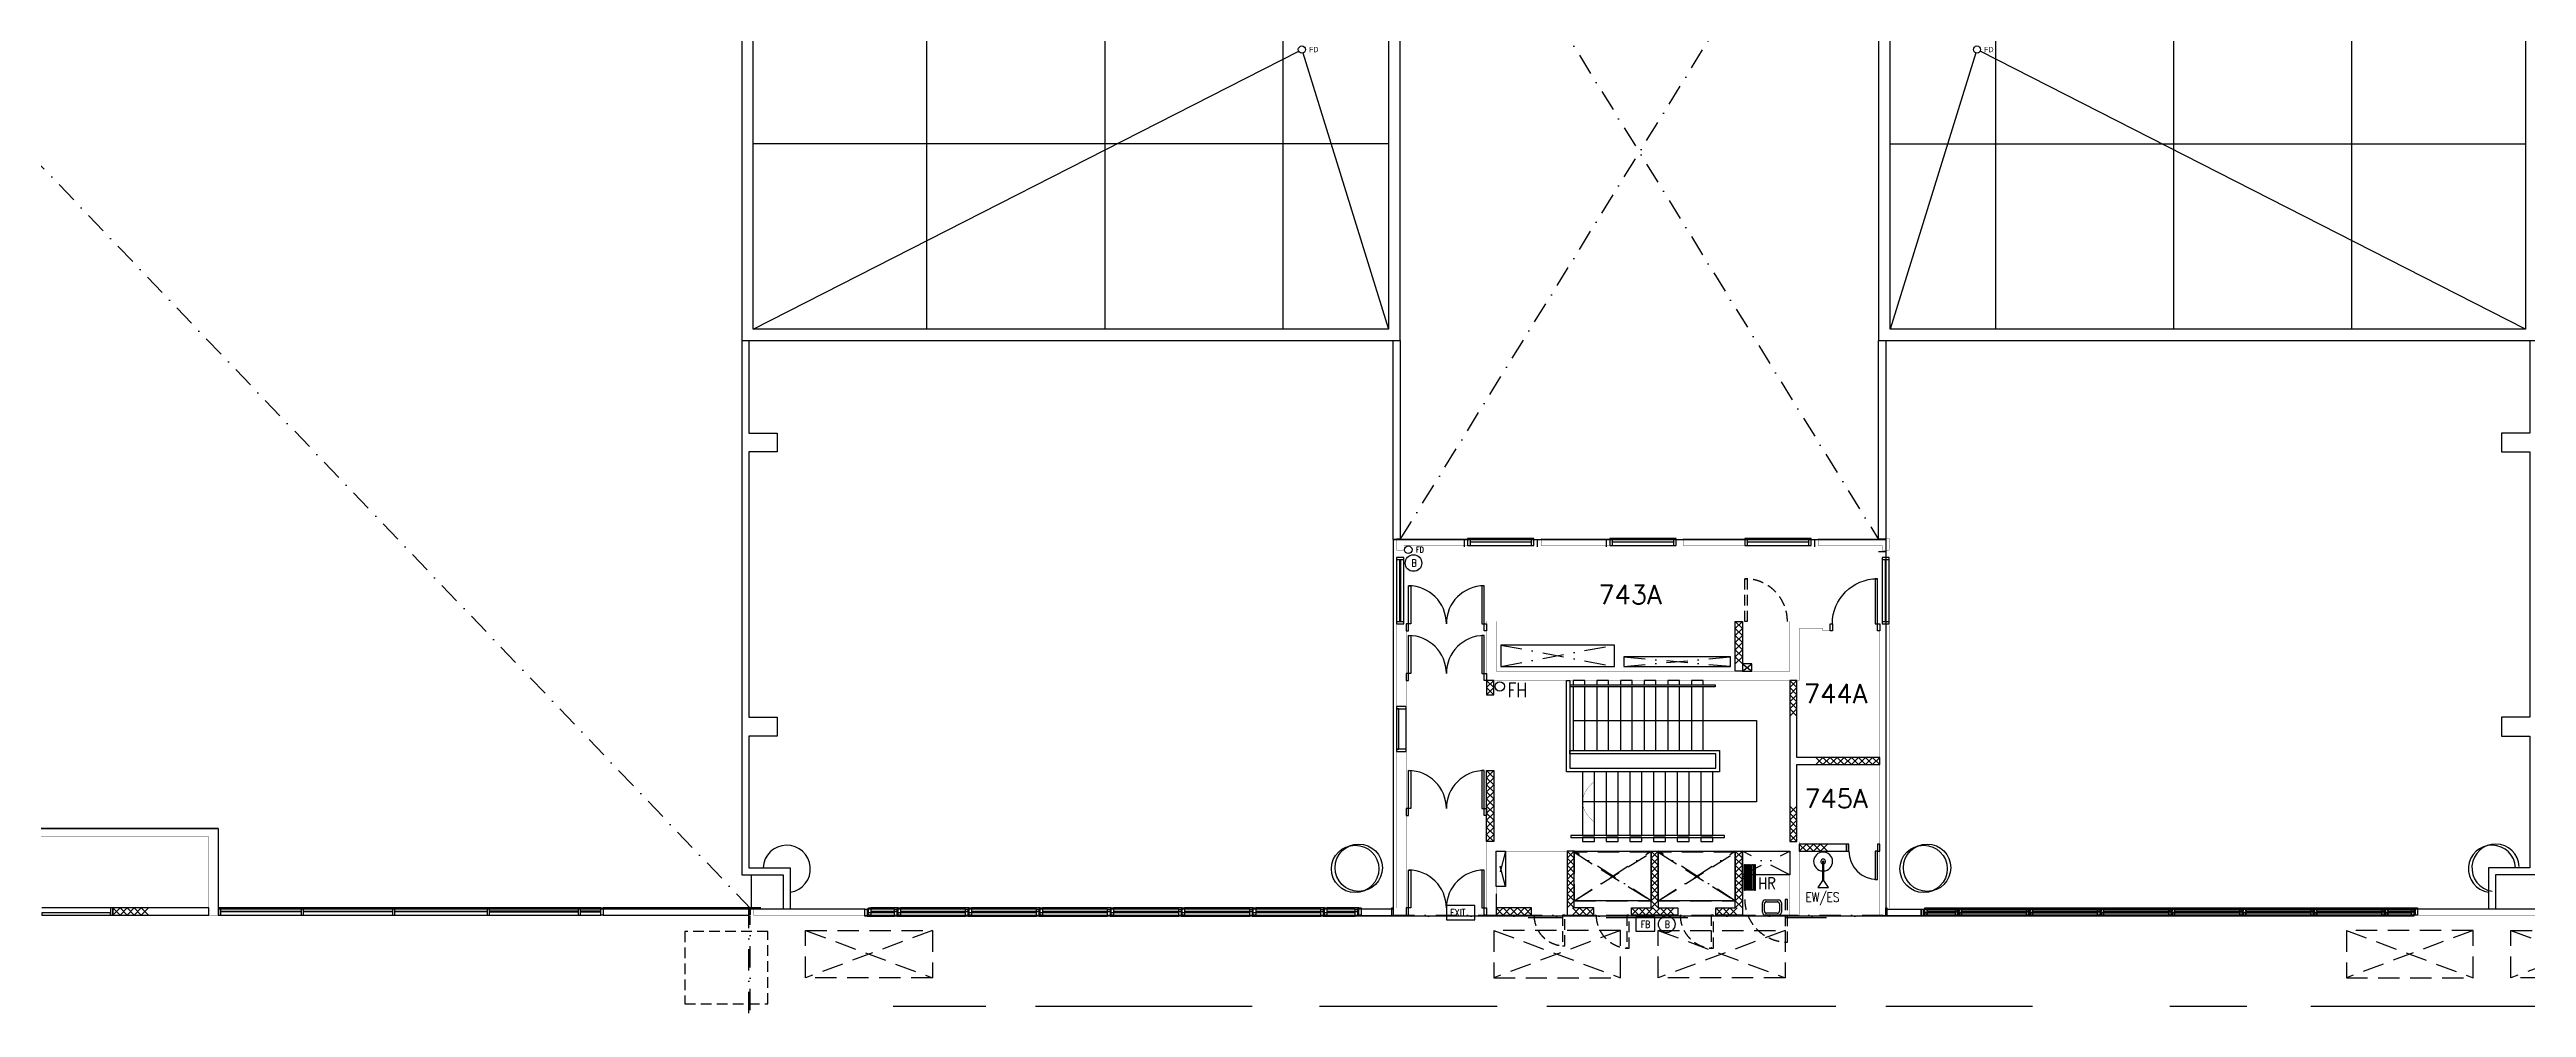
# Model space of a CAD drawing. Header units: millimetres. Extents: x -68474 to 336725, y -113450 to 40976.
# Drawn here: x 74438 to 126727, y -20150 to 69 of the extents above; entities that cross this region are included whole.
import ezdxf

# ---------------------------------------------------------------- set-up
doc = ezdxf.new("R2010")
doc.units = ezdxf.units.MM
doc.header["$LTSCALE"] = 900
for name, pattern in [('s3152a$0$DASHDOT', [1, 0.5, -0.25, 0, -0.25]), ('s5152a$0$DASHDOT', [1, 0.5, -0.25, 0, -0.25]), ('s5152a$0$DASHED', [0.75, 0.5, -0.25]), ('s5152a$0$HIDDEN', [0.375, 0.25, -0.125])]:
    doc.linetypes.add(name, pattern=pattern)
for name, color, linetype in [('s3152a$0$11', 14, 'Continuous'), ('s3152a$0$20', 7, 'Continuous'), ('s3152a$0$23', 7, 'Continuous'), ('s3152a$0$45', 7, 'Continuous'), ('s3152a$0$48', 7, 'Continuous'), ('s3152a$0$7', 7, 'Continuous'), ('s4152a$0$11', 7, 'Continuous'), ('s4152a$0$22', 7, 'Continuous'), ('s4152a$0$23', 7, 'Continuous'), ('s4152a$0$30', 7, 'Continuous'), ('s5152a$0$11', 7, 'Continuous'), ('s5152a$0$20', 7, 'Continuous'), ('s5152a$0$22', 7, 'Continuous'), ('s5152a$0$23', 7, 'Continuous'), ('s5152a$0$25', 7, 'Continuous'), ('s5152a$0$30', 7, 'Continuous'), ('s5152a$0$45', 7, 'Continuous'), ('s5152a$0$48', 2, 'Continuous'), ('s5152a$0$49', 7, 'Continuous'), ('s5152a$0$56', 7, 'Continuous'), ('s5152a$0$7', 7, 'Continuous'), ('s5152a$0$9', 7, 'Continuous'), ('s5152a$0$ROOM-NO', 4, 'Continuous')]:
    doc.layers.add(name, color=color, linetype=linetype)
doc.styles.add('s3152a$0$STANDARD', font='txt')
doc.styles.add('s5152a$0$STANDARD', font='SIMPLEX')

# ---------------------------------------------------------------- blocks, each defined once
blk = doc.blocks.new('s3152a$0$FD')
at = {"layer": 's3152a$0$45', "linetype": 'Continuous'}
blk.add_circle((0, 0), 0.1, dxfattribs=at)
at = {"layer": 's3152a$0$45', "linetype": 'Continuous', "style": 's3152a$0$STANDARD', "width": 0.8}
blk.add_text('FD', height=0.15, dxfattribs=at).set_placement((0.2, -0.0749))
blk = doc.blocks.new('s3152a')
at = {"layer": 's3152a$0$11', "color": 14, "linetype": 'Continuous'}
for p, q in [((102800, -10275), (102800, -18075)), ((102800, -10275), (113200, -10275)), ((104300, -10275), (104300, -10425)), ((105850, -10425), (105850, -10275)), ((107300, -10275), (107300, -10425)), ((111700, -10275), (111700, -10425)), ((113200, -10275), (113200, -18075)), ((113050, -10525), (113200, -10525)), ((73900, -16375), (78000, -16375)), ((78000, -16375), (78000, -18075)), ((102800, -18075), (102050, -18075)), ((102050, -18075), (102050, -18225)), ((113950, -18225), (102050, -18224)), ((113200, -18075), (113950, -18075)), ((113950, -18075), (113950, -18225))]:
    blk.add_line(p, q, dxfattribs=at)
at = {"layer": 's3152a$0$11', "color": 2, "linetype": 'Continuous'}
for p, q in [((132750, -18075), (124350, -18075)), ((124350, -18075), (124350, -18225))]:
    blk.add_line(p, q, dxfattribs=at)
at = {"layer": 's3152a$0$20', "color": 14, "linetype": 'Continuous'}
blk.add_line((91650, -18075), (78000, -18075), dxfattribs=at)
at = {"layer": 's3152a$0$23', "color": 14, "linetype": 's3152a$0$DASHDOT'}
for p, q in [((89250, -18075), (55000, 17775)), ((102950, 6075), (113050, -10275)), ((102950, -10275), (113050, 6075))]:
    blk.add_line(p, q, dxfattribs=at)
at = {"layer": 's3152a$0$23', "color": 14, "linetype": 'Continuous'}
blk.add_line((89250, -17350), (89250, -18075), dxfattribs=at)
at = {"layer": 's3152a$0$23', "color": 2, "linetype": 'Continuous'}
for points in [[(102705, 18070), (102705, -5830), (89295, -5830), (89295, 31480), (107003, 31480)], [(113050, 6075), (113050, -6075), (126950, -6075), (126950, 31725), (108752, 31725)], [(108997, 31480), (126705, 31480), (126705, -5830), (113295, -5830), (113295, 18070)], [(89050, 30975), (89050, -6075), (102950, -6075), (102950, 6075)]]:
    blk.add_lwpolyline(points, dxfattribs=at)
at = {"layer": 's3152a$0$23', "color": 14, "linetype": 'Continuous'}
for points in [[(89050, -6075), (89050, -17350), (89925, -17350), (89925, -18075)], [(89200, -6075), (89200, -8025), (89800, -8025), (89800, -8425), (89200, -8425), (89200, -14025), (89800, -14025), (89800, -14425), (89200, -14425), (89200, -17200), (90075, -17200), (90075, -18075)], [(126800, -6075), (126800, -8025), (126200, -8025), (126200, -8425), (126800, -8425), (126800, -14025), (126200, -14025), (126200, -14425), (126800, -14425), (126800, -17200), (125925, -17200), (125925, -18075)], [(126950, -6075), (126950, -17350), (126075, -17350), (126075, -18075)]]:
    blk.add_lwpolyline(points, dxfattribs=at)
for points in [[(102800, -6075), (102950, -6075), (102950, -10275), (102800, -10275)], [(113050, -6075), (113200, -6075), (113200, -10275), (113050, -10275)]]:
    blk.add_lwpolyline(points, close=True, dxfattribs=at)
at = {"layer": 's3152a$0$23', "color": 10, "linetype": 'Continuous'}
for points in [[(91650, -18075), (91700, -18075), (91700, -18225), (91650, -18225)], [(91700, -18145), (92275, -18145), (92275, -18075), (91700, -18075)], [(91700, -18225), (92275, -18225), (92275, -18155), (91700, -18155)], [(92275, -18075), (92325, -18075), (92325, -18225), (92275, -18225)], [(92325, -18145), (93775, -18145), (93775, -18075), (92325, -18075)], [(92325, -18225), (93775, -18225), (93775, -18155), (92325, -18155)], [(93775, -18075), (93825, -18075), (93825, -18225), (93775, -18225)], [(93825, -18145), (95275, -18145), (95275, -18075), (93825, -18075)], [(93825, -18225), (95275, -18225), (95275, -18155), (93825, -18155)], [(95275, -18075), (95325, -18075), (95325, -18225), (95275, -18225)], [(95325, -18145), (96775, -18145), (96775, -18075), (95325, -18075)], [(95325, -18225), (96775, -18225), (96775, -18155), (95325, -18155)], [(96775, -18075), (96825, -18075), (96825, -18225), (96775, -18225)], [(96825, -18145), (98275, -18145), (98275, -18075), (96825, -18075)], [(96825, -18225), (98275, -18225), (98275, -18155), (96825, -18155)], [(98275, -18075), (98325, -18075), (98325, -18225), (98275, -18225)], [(98325, -18145), (99775, -18145), (99775, -18075), (98325, -18075)], [(98325, -18225), (99775, -18225), (99775, -18155), (98325, -18155)], [(99775, -18075), (99825, -18075), (99825, -18225), (99775, -18225)], [(99825, -18145), (101275, -18145), (101275, -18075), (99825, -18075)], [(99825, -18225), (101275, -18225), (101275, -18155), (99825, -18155)], [(101275, -18075), (101325, -18075), (101325, -18225), (101275, -18225)], [(101325, -18145), (102000, -18145), (102000, -18075), (101325, -18075)], [(101325, -18225), (102000, -18225), (102000, -18155), (101325, -18155)], [(102000, -18075), (102050, -18075), (102050, -18225), (102000, -18225)], [(113950, -18075), (114000, -18075), (114000, -18225), (113950, -18225)], [(114000, -18075), (114675, -18075), (114675, -18145), (114000, -18145)], [(114000, -18155), (114675, -18155), (114675, -18225), (114000, -18225)], [(114675, -18075), (114725, -18075), (114725, -18225), (114675, -18225)], [(114725, -18075), (116175, -18075), (116175, -18145), (114725, -18145)], [(114725, -18155), (116175, -18155), (116175, -18225), (114725, -18225)], [(116175, -18075), (116225, -18075), (116225, -18225), (116175, -18225)], [(116225, -18075), (117675, -18075), (117675, -18145), (116225, -18145)], [(116225, -18155), (117675, -18155), (117675, -18225), (116225, -18225)], [(117675, -18075), (117725, -18075), (117725, -18225), (117675, -18225)], [(117725, -18075), (119175, -18075), (119175, -18145), (117725, -18145)], [(117725, -18155), (119175, -18155), (119175, -18225), (117725, -18225)], [(119175, -18075), (119225, -18075), (119225, -18225), (119175, -18225)], [(119225, -18075), (120675, -18075), (120675, -18145), (119225, -18145)], [(119225, -18155), (120675, -18155), (120675, -18225), (119225, -18225)], [(120675, -18075), (120725, -18075), (120725, -18225), (120675, -18225)], [(120725, -18075), (122175, -18075), (122175, -18145), (120725, -18145)], [(120725, -18155), (122175, -18155), (122175, -18225), (120725, -18225)], [(122175, -18075), (122225, -18075), (122225, -18225), (122175, -18225)], [(122225, -18075), (123675, -18075), (123675, -18145), (122225, -18145)], [(122225, -18155), (123675, -18155), (123675, -18225), (122225, -18225)], [(123675, -18075), (123725, -18075), (123725, -18225), (123675, -18225)], [(123725, -18075), (124300, -18075), (124300, -18145), (123725, -18145)], [(123725, -18155), (124300, -18155), (124300, -18225), (123725, -18225)], [(124300, -18075), (124350, -18075), (124350, -18225), (124300, -18225)]]:
    blk.add_lwpolyline(points, close=True, dxfattribs=at)
at = {"layer": 's3152a$0$45', "color": 8, "linetype": 'Continuous'}
for p, q in [((89295, -5830), (100808, 34)), ((126705, -5830), (115195, 34)), ((100898, -4), (102705, -5830)), ((115104, -4), (113295, -5830))]:
    blk.add_line(p, q, dxfattribs=at)
at = {"layer": 's3152a$0$48', "color": 3, "linetype": 'Continuous'}
for centre in [(102000, -17225), (114000, -17225)]:
    blk.add_circle(centre, 500, dxfattribs=at)
for centre, start, end in [((90000, -17225), 278.6385, 177.1225), ((126000, -17225), 2.8775, 261.3847)]:
    blk.add_arc(centre, 500, start, end, dxfattribs=at)
at = {"layer": 's3152a$0$7', "color": 10, "linetype": 'Continuous'}
for p, q in [((92960, -5830), (92960, 31480)), ((96721, -5830), (96721, 31480)), ((119282, -5830), (119282, 31480)), ((123042, -5830), (123042, 31480)), ((100481, -5830), (100481, 20294)), ((115522, -5830), (115522, 20294)), ((102705, -1921), (89295, -1921)), ((113295, -1921), (126705, -1921))]:
    blk.add_line(p, q, dxfattribs=at)
at = {"xscale": 749.999, "yscale": 749.999, "zscale": 1000}
for p in [(100875, 69), (115127, 69)]:
    blk.add_blockref('s3152a$0$FD', p, dxfattribs=at)
blk = doc.blocks.new('s4152a$0$CHAT15')
at = {"layer": 's4152a$0$22', "color": 14, "linetype": 'Continuous'}
for points in [[(0, 0), (0.15, 0.15), (0.3, 0), (0.45, 0.15), (0.6, 0), (0.75, 0.15)], [(0, 0.15), (0.15, 0), (0.3, 0.15), (0.45, 0), (0.6, 0.15), (0.75, 0)]]:
    blk.add_lwpolyline(points, dxfattribs=at)
blk = doc.blocks.new('s4152a')
at = {"layer": 's4152a$0$11', "color": 14, "linetype": 'Continuous', "const_width": 5}
blk.add_lwpolyline([(73900.1004, -11699.9034), (73900.1004, -16350.0034), (78000.1004, -16350.0034), (78000.1004, -18199.9034), (77800.1004, -18199.9034), (77800.1004, -16550.0034), (73900.1004, -16550.0034), (73900.1004, -18199.9034), (73700.1004, -18199.9034), (73700.1004, -11699.9034)], dxfattribs=at)
at = {"layer": 's4152a$0$11', "color": 14, "linetype": 'Continuous'}
blk.add_lwpolyline([(75775.1004, -18199.9034), (77800.1004, -18199.9034), (77800.1004, -18049.9034), (75775.1004, -18049.9034)], close=True, dxfattribs=at)
at = {"layer": 's4152a$0$23', "color": 14, "linetype": 'Continuous'}
for points in [[(78000.1004, -18199.6034), (78050.1004, -18199.6034), (78050.1004, -18049.6034), (78000.1004, -18049.6034)], [(79750.1004, -18129.6034), (78050.1004, -18129.6034), (78050.1004, -18119.6034), (79750.1004, -18119.6034)], [(79750.1004, -18199.9034), (79800.1004, -18199.9034), (79800.1004, -18049.9034), (79750.1004, -18049.9034)], [(81675.0004, -18129.9034), (79800.1004, -18129.9034), (79800.1004, -18119.9034), (81675.0004, -18119.9034)], [(81675.0004, -18200.1034), (81725.0004, -18200.1034), (81725.0004, -18050.1034), (81675.0004, -18050.1034)]]:
    blk.add_lwpolyline(points, close=True, dxfattribs=at)
for points in [[(83289.5, -18049.6034), (78050.1004, -18049.6034), (78050.1004, -18199.6034)], [(78050.1004, -18199.6034), (83289.5, -18199.6034)], [(83289.5, -18130.1034), (81725.0004, -18130.1034), (81725.0004, -18120.1034), (83289.5, -18120.1034)]]:
    blk.add_lwpolyline(points, dxfattribs=at)
at = {"layer": 's4152a$0$30', "color": 14, "linetype": 'Continuous'}
blk.add_line((75725.1004, -18049.9034), (74275.1004, -18049.9034), dxfattribs=at)
for points in [[(74275.1004, -18199.9034), (75725.1004, -18199.9034), (75725.1004, -18149.9034), (74275.1004, -18149.9034)], [(75775.1004, -18049.9034), (75725.1004, -18049.9034), (75725.1004, -18199.9034), (75775.1004, -18199.9034)]]:
    blk.add_lwpolyline(points, close=True, dxfattribs=at)
at = {"xscale": 999.9979999999999, "yscale": 999.9979999999999, "zscale": 1000}
blk.add_blockref('s4152a$0$CHAT15', (75775.1004, -18199.9034), dxfattribs=at)
blk = doc.blocks.new('s5152a$0$EXIT')
at = {"layer": 's5152a$0$56', "color": 1, "linetype": 'Continuous'}
blk.add_lwpolyline([(0, 0), (0.6, 0), (0.6, 0.3), (0, 0.3)], close=True, dxfattribs=at)
at = {"layer": 's5152a$0$56', "color": 1, "linetype": 'Continuous', "style": 's5152a$0$STANDARD', "width": 0.8}
blk.add_text('EXIT', height=0.15, dxfattribs=at).set_placement((0.0816, 0.0747))
blk = doc.blocks.new('s5152a$0$FBB')
at = {"layer": 's5152a$0$56', "color": 1, "linetype": 'Continuous'}
blk.add_lwpolyline([(0, 0), (0.4, 0), (0.4, 0.3), (0, 0.3)], close=True, dxfattribs=at)
blk.add_circle((0.649901, 0.1497), 0.175, dxfattribs=at)
at = {"layer": 's5152a$0$56', "color": 1, "linetype": 'Continuous', "style": 's5152a$0$STANDARD', "width": 0.8}
for s, p in [('FB', (0.1007, 0.0747)), ('B', (0.6102, 0.0747))]:
    blk.add_text(s, height=0.15, dxfattribs=at).set_placement(p)
blk = doc.blocks.new('s5152a$0$CHAT15')
at = {"layer": 's5152a$0$22', "color": 14, "linetype": 'Continuous'}
for points in [[(0, 0), (0.15, 0.15), (0.3, 0), (0.45, 0.15), (0.6, 0), (0.75, 0.15)], [(0, 0.15), (0.15, 0), (0.3, 0.15), (0.45, 0), (0.6, 0.15), (0.75, 0)]]:
    blk.add_lwpolyline(points, dxfattribs=at)
blk = doc.blocks.new('s5152a$0$HR')
at = {"layer": 's5152a$0$56', "color": 1, "linetype": 's5152a$0$HIDDEN'}
for p, q in [((-0.3, 0), (0.3, 0)), ((0.249, -0.0595), (-0.2491, -0.0671)), ((0.249, -0.0863), (-0.2491, -0.0939)), ((0.249, -0.1131), (-0.2491, -0.1207)), ((0.249, -0.1399), (-0.2491, -0.1475)), ((0.249, -0.1667), (-0.2491, -0.1743)), ((-0.2491, -0.201), (0.249, -0.1934)), ((0.249, -0.2202), (-0.2491, -0.2278)), ((0.249, -0.247), (-0.2491, -0.2546))]:
    blk.add_line(p, q, dxfattribs=at)
for points in [[(-0.275, -0.0575), (-0.275, -0.045), (0.275, -0.045), (0.275, -0.0575)], [(0.275, -0.2575), (0.275, -0.27), (-0.275, -0.27), (-0.275, -0.2575)], [(0.02, -0.0001), (0.02, -0.045), (-0.03, -0.045), (-0.03, -0.0001)]]:
    blk.add_lwpolyline(points, close=True, dxfattribs=at)
for centre, start, end in [((-0.2491, -0.08055), 89.999978, 269.999972), ((-0.2491, -0.107336), 89.999978, 269.999972), ((-0.2491, -0.134122), 89.999978, 269.999972), ((-0.2491, -0.160907), 89.999978, 269.999972), ((-0.2491, -0.187693), 89.999978, 269.999972), ((-0.2491, -0.214479), 89.999978, 269.999972), ((-0.2491, -0.241265), 89.999978, 269.999972), ((0.249, -0.07295), 270.000028, 90.000022), ((0.249, -0.099736), 270.000028, 90.000022), ((0.249, -0.126522), 270.000028, 90.000022), ((0.249, -0.153307), 270.000028, 90.000022), ((0.249, -0.180093), 270.000028, 90.000022), ((0.249, -0.206879), 270.000028, 90.000022), ((0.249, -0.233665), 270.000028, 90.000022)]:
    blk.add_arc(centre, 0.013393, start, end, dxfattribs=at)
blk = doc.blocks.new('s5152a$0$ARROW')
at = {"layer": 's5152a$0$25', "color": 10, "linetype": 'Continuous', "const_width": 0.005}
blk.add_lwpolyline([(-0.433, 0.25, 0.071801), (-0.238084, 0.077755, 0.141961), (0, 0, 0.141961), (0.238084, 0.077755, 0.071801), (0.433, 0.25)], format="xyb", dxfattribs=at)
blk = doc.blocks.new('s5152a$0$D1700B')
at = {"layer": 's5152a$0$30', "color": 14, "linetype": 'Continuous'}
for points in [[(0, 0), (0.05, 0), (0.05, 0.95), (0.1, 0.95), (0.1, 0.15), (0, 0.15), (0, 0)], [(1.7, 0), (1.65, 0), (1.65, 0.95), (1.6, 0.95), (1.6, 0.15), (1.7, 0.15), (1.7, 0)]]:
    blk.add_lwpolyline(points, dxfattribs=at)
for centre, start, end in [((0.05, 0.15), 0, 90), ((1.650003, 0.15), 90, 180)]:
    blk.add_arc(centre, 0.800001, start, end, dxfattribs=at)
blk = doc.blocks.new('s5152a$0$H750')
at = {"layer": 's5152a$0$22', "color": 11, "linetype": 'Continuous'}
for points in [[(0, 0.15), (0.15, 0), (0.3, 0.15), (0.45, 0), (0.6, 0.15), (0.75, 0)], [(0, 0), (0.15, 0.15), (0.3, 0), (0.45, 0.15), (0.6, 0), (0.75, 0.15)]]:
    blk.add_lwpolyline(points, dxfattribs=at)
blk = doc.blocks.new('s5152a$0$H1200')
at = {"layer": 's5152a$0$22', "color": 1, "linetype": 'Continuous'}
for points in [[(0, 0), (0.15, 0.15), (0.3, 0), (0.45, 0.15), (0.6, 0), (0.75, 0.15), (0.9, 0), (1.05, 0.15), (1.2, 0)], [(0, 0.15), (0.15, 0), (0.3, 0.15), (0.45, 0), (0.6, 0.15), (0.75, 0), (0.9, 0.15), (1.05, 0), (1.2, 0.15)]]:
    blk.add_lwpolyline(points, dxfattribs=at)
blk = doc.blocks.new('s5152a$0$H900')
at = {"layer": 's5152a$0$22', "color": 1, "linetype": 'Continuous'}
for points in [[(0, 0), (0.15, 0.15), (0.3, 0), (0.45, 0.15), (0.6, 0), (0.75, 0.15), (0.9, 0)], [(0, 0.15), (0.15, 0), (0.3, 0.15), (0.45, 0), (0.6, 0.15), (0.75, 0), (0.9, 0.15)]]:
    blk.add_lwpolyline(points, dxfattribs=at)
blk = doc.blocks.new('s5152a$0$H450')
at = {"layer": 's5152a$0$22', "color": 10, "linetype": 'Continuous'}
for points in [[(0, 0), (0.15, 0.15), (0.3, 0), (0.45, 0.15)], [(0, 0.15), (0.15, 0), (0.3, 0.15), (0.45, 0)]]:
    blk.add_lwpolyline(points, dxfattribs=at)
blk = doc.blocks.new('s5152a$0$EW$ES')
at = {"layer": 's5152a$0$56', "color": 10, "linetype": 'Continuous'}
blk.add_lwpolyline([(-0.0125, 0), (-0.0125, -0.4), (0.0125, -0.4), (0.0125, 0)], dxfattribs=at)
blk.add_lwpolyline([(-0.0125, -0.4), (-0.1125, -0.55), (0.1125, -0.55), (0.0125, -0.4)], close=True, dxfattribs=at)
for radius, start, end in [(0.2, 273.58332, 266.41668), (0.05, 284.47751, 255.52249), (0.0125, 0, 180)]:
    blk.add_arc((0, 0), radius, start, end, dxfattribs=at)
at = {"layer": 's5152a$0$56', "color": 10, "linetype": 'Continuous', "style": 's5152a$0$STANDARD', "width": 0.8}
blk.add_text('EW/ES', height=0.2, dxfattribs=at).set_placement((-0.371, -0.854))
blk = doc.blocks.new('s5152a$0$D700B')
at = {"layer": 's5152a$0$30', "linetype": 'Continuous'}
for points in [[(0.05, 0.15), (0.1, 0.15), (0.1, 0.75), (0.05, 0.75)], [(0, 0), (0.05, 0), (0.05, 0.15), (0, 0.15)], [(0.65, 0), (0.7, 0), (0.7, 0.15), (0.65, 0.15)]]:
    blk.add_lwpolyline(points, close=True, dxfattribs=at)
blk.add_arc((0.05, 0.15), 0.6, 0, 90, dxfattribs=at)
blk = doc.blocks.new('s5152a$0$CSINK')
at = {"layer": 's5152a$0$49', "color": 2, "linetype": 'Continuous'}
for p, q in [((0, 0.075), (0, 0.325)), ((0.05, 0.1062), (0.05, 0.2938)), ((0.075, 0.4), (0.425, 0.4)), ((0.425, 0), (0.075, 0)), ((0.11, 0.35), (0.39, 0.35)), ((0.39, 0.05), (0.11, 0.05)), ((0.45, 0.2938), (0.45, 0.1062)), ((0.5, 0.325), (0.5, 0.075))]:
    blk.add_line(p, q, dxfattribs=at)
for points in [[(0.11, 0.350001, 0.03065), (0.102177, 0.349519, 0.030839), (0.094471, 0.348084, 0.030964), (0.08706, 0.345725, 0.031496), (0.08, 0.342465, 0.031724), (0.0735, 0.338393, 0.032492), (0.067574, 0.333525, 0.032773), (0.06242, 0.328016, 0.033593), (0.058039, 0.321876, 0.033855), (0.054579, 0.315296, 0.034491), (0.052045, 0.308309, 0.03465), (0.050517, 0.301101, 0.034891), (0.05, 0.29375)], [(0.05, 0.10625, 0.034891), (0.050517, 0.0989, 0.03465), (0.052045, 0.091692, 0.034491), (0.054579, 0.084704, 0.033855), (0.058039, 0.078125, 0.033593), (0.06242, 0.071985, 0.032773), (0.067574, 0.066475, 0.032492), (0.0735, 0.061608, 0.031724), (0.08, 0.057536, 0.031496), (0.08706, 0.054276, 0.030964), (0.094471, 0.051917, 0.030839), (0.102177, 0.050482, 0.03065), (0.11, 0.05)], [(0.450001, 0.29375, 0.034891), (0.449484, 0.301101, 0.03465), (0.447956, 0.308309, 0.034491), (0.445422, 0.315296, 0.033855), (0.441962, 0.321876, 0.033593), (0.437581, 0.328016, 0.032773), (0.432427, 0.333525, 0.032492), (0.426501, 0.338393, 0.031724), (0.420001, 0.342465, 0.031496), (0.412941, 0.345725, 0.030964), (0.40553, 0.348084, 0.030839), (0.397824, 0.349519, 0.03065), (0.390001, 0.350001)], [(0.390001, 0.05, 0.03065), (0.397824, 0.050482, 0.030839), (0.40553, 0.051917, 0.030964), (0.412941, 0.054276, 0.031496), (0.420001, 0.057536, 0.031724), (0.426501, 0.061608, 0.032492), (0.432427, 0.066475, 0.032773), (0.437581, 0.071985, 0.033593), (0.441962, 0.078125, 0.033855), (0.445422, 0.084704, 0.034491), (0.447956, 0.091692, 0.03465), (0.449484, 0.0989, 0.034891), (0.450001, 0.10625)]]:
    blk.add_lwpolyline(points, format="xyb", dxfattribs=at)
for centre, start, end in [((0.075, 0.325001), 90, 180), ((0.075, 0.075), 180, 270), ((0.425001, 0.325001), 0, 90), ((0.425001, 0.075), 270, 0)]:
    blk.add_arc(centre, 0.075, start, end, dxfattribs=at)
blk = doc.blocks.new('s5152a$0$H1350')
at = {"layer": 's5152a$0$48', "color": 1, "linetype": 'Continuous'}
for points in [[(0, 0), (0.15, 0.15), (0.3, 0), (0.45, 0.15), (0.6, 0), (0.75, 0.15), (0.9, 0), (1.05, 0.15), (1.2, 0), (1.35, 0.15)], [(0, 0.15), (0.15, 0), (0.3, 0.15), (0.45, 0), (0.6, 0.15), (0.75, 0), (0.9, 0.15), (1.05, 0), (1.2, 0.15), (1.35, 0)]]:
    blk.add_lwpolyline(points, dxfattribs=at)
blk = doc.blocks.new('s5152a$0$WIN')
at = {"layer": 's5152a$0$23', "color": 14, "linetype": 'Continuous'}
for points in [[(0, 0), (1.4, 0), (1.4, 0.15), (0, 0.15)], [(0.05, 0), (1.35, 0), (1.35, 0.15), (0.05, 0.15)], [(0.05, 0.08), (1.35, 0.08), (1.35, 0.07), (0.05, 0.07)]]:
    blk.add_lwpolyline(points, close=True, dxfattribs=at)
blk = doc.blocks.new('s5152a$0$H300')
at = {"layer": 's5152a$0$22', "color": 1, "linetype": 'Continuous'}
for points in [[(0, 0), (0.15, 0.15), (0.3, 0)], [(0, 0.15), (0.15, 0), (0.3, 0.15)]]:
    blk.add_lwpolyline(points, dxfattribs=at)
blk = doc.blocks.new('s5152a$0$BCF')
at = {"layer": 's5152a$0$56', "color": 1, "linetype": 'Continuous'}
blk.add_circle((0, 0), 0.175, dxfattribs=at)
at = {"layer": 's5152a$0$56', "color": 1, "linetype": 'Continuous', "style": 's5152a$0$STANDARD', "width": 0.8}
blk.add_text('B', height=0.15, dxfattribs=at).set_placement((-0.0397, -0.075))
blk = doc.blocks.new('s5152a$0$FD')
at = {"layer": 's5152a$0$45', "color": 10, "linetype": 'Continuous'}
blk.add_circle((0, 0), 0.1, dxfattribs=at)
at = {"layer": 's5152a$0$45', "color": 10, "linetype": 'Continuous', "style": 's5152a$0$STANDARD', "width": 0.8}
blk.add_text('FD', height=0.15, dxfattribs=at).set_placement((0.2, -0.075))
blk = doc.blocks.new('s5152a$0$D1050B')
at = {"layer": 's5152a$0$30', "color": 14, "linetype": 'Continuous'}
blk.add_lwpolyline([(0.05, 0.15), (0.05, 1.1), (0.1, 1.1), (0.1, 0.15), (0, 0.15), (0, 0), (0.05, 0), (0.05, 0.15)], dxfattribs=at)
blk.add_lwpolyline([(1, 0), (1.05, 0), (1.05, 0.15), (1, 0.15)], close=True, dxfattribs=at)
blk.add_arc((0.05, 0.15), 0.95, 0, 90, dxfattribs=at)

msp = doc.modelspace()

# ---------------------------------------------------------------- linework, layer by layer
at = {"layer": 's5152a$0$11', "color": 14, "linetype": 's5152a$0$DASHDOT'}
for p, q in [((105075, -12499.9997), (107475, -12949.9997)), ((105075, -12949.9997), (107475, -12499.9997)), ((107675, -12749.9997), (109925, -12949.9997)), ((107675, -12949.9997), (109925, -12749.9997)), ((110175, -13049.9997), (110375, -12899.9997)), ((110175, -12899.9997), (110375, -13049.9997)), ((105175, -16849.9997), (104975, -17599.9997)), ((105175, -17599.9997), (104975, -16849.9997)), ((106625, -17899.9997), (108250, -16849.9997)), ((108250, -17899.9997), (106625, -16849.9997)), ((108400, -17899.9997), (110025, -16849.9997)), ((110025, -17899.9997), (108400, -16849.9997)), ((110175, -17349.9997), (111175, -16849.9997)), ((111175, -17349.9997), (110175, -16849.9997))]:
    msp.add_line(p, q, dxfattribs=at)
at = {"layer": 's5152a$0$11', "color": 14, "linetype": 'Continuous', "const_width": 5}
for points in [[(102875, -10250.0997), (104374.9, -10250.0997), (104374.9, -10399.9997), (103025, -10400.0997), (103025, -10499.9997), (102875, -10499.9997)], [(105924.9, -10249.9997), (107374.9, -10249.9997), (107374.9, -10400.0997), (105924.9, -10400.0997)], [(108924.9, -10250.0997), (110224.9, -10250.0997), (110224.9, -10400.0997), (108924.9, -10400.0997)], [(113274.8, -10250.0997), (111774.9, -10250.0997), (111774.9, -10399.9997), (113124.8, -10400.0997), (113124.8, -10499.9997), (113274.8, -10499.9997)], [(103075, -12049.9997), (102875, -12049.9997), (102875, -13800.0997), (103075, -13800.0997)], [(103075, -14750.0997), (102875, -14750.0997), (102875, -18049.9997), (102124.9, -18049.9997), (102124.9, -18200.0997), (103075, -18200.0997)], [(104775, -18199.9997), (104975, -18199.9997), (104975, -16849.9997), (111175, -16849.9997), (111175, -18199.9997), (111375, -18199.9997), (111375, -16649.9997), (104775, -16649.9997)], [(91724.9, -18200.0997), (89299.9, -18200.0997), (89299.9, -18049.9997), (91724.9, -18049.9997)]]:
    msp.add_lwpolyline(points, close=True, dxfattribs=at)
for points in [[(112025, -12199.9997), (112025, -11999.9997), (111175, -11999.9997), (111175, -13049.9997), (110175, -13049.9997), (110025, -13049.9997), (104975, -13049.9997), (104975, -11999.9997), (104775, -11999.9997), (104775, -13249.9997), (111375, -13249.9997), (111375, -12149.9997), (111875, -12149.9997), (111875, -12199.9997), (112025, -12199.9997), (112025, -12149.9997)], [(113074.8, -12049.9997), (113274.8, -12049.9997), (113275, -18049.9997), (114024.9, -18050.0997), (114024.9, -18200.0997), (113075, -18199.9997), (113075, -12049.9997)]]:
    msp.add_lwpolyline(points, dxfattribs=at)
at = {"layer": 's5152a$0$11', "color": 14, "linetype": 'Continuous'}
for points in [[(110175, -13049.9997), (110025, -13049.9997), (110025, -11999.9997), (110175, -11999.9997)], [(105075, -12949.9997), (107475, -12949.9997), (107475, -12499.9997), (105075, -12499.9997)], [(107675, -12949.9997), (109925, -12949.9997), (109925, -12749.9997), (107675, -12749.9997)], [(110175, -13049.9997), (110375, -13049.9997), (110375, -12899.9997), (110175, -12899.9997)], [(104925, -13249.9997), (104775, -13249.9997), (104775, -13549.9997), (104925, -13549.9997)], [(111325, -13249.9997), (111175, -13249.9997), (111175, -16649.9997), (111325, -16649.9997), (111325, -15024.9997), (113075, -15025.0997), (113075, -14875.0997), (111325, -14874.9997)], [(104775, -15149.9997), (104925, -15149.9997), (104925, -16649.9997), (104775, -16649.9997)], [(111375, -16849.9997), (112375, -16849.9997), (112375, -16699.9997), (111375, -16699.9997)], [(106625, -18199.9997), (107037.5, -18199.9997), (107037.5, -18049.9997), (106625, -18049.9997), (106625, -16849.9997), (106475, -16849.9997), (106475, -18049.9997), (106475, -18049.9997), (106475, -18199.9997), (106475, -18199.9997)], [(108812.5, -18199.9997), (107837.5, -18199.9997), (107837.5, -18049.9997), (108250, -18049.9997), (108250, -18049.9997), (108250, -16849.9997), (108400, -16849.9997), (108400, -18049.9997), (108812.5, -18049.9997)], [(110025, -18199.9997), (109612.5, -18199.9997), (109612.5, -18049.9997), (110025, -18049.9997), (110025, -16849.9997), (110175, -16849.9997), (110175, -18049.9997), (110175, -18049.9997), (110175, -18199.9997), (110175, -18199.9997)], [(104975, -18199.9997), (105725, -18199.9997), (105725, -18049.9997), (104975, -18049.9997)]]:
    msp.add_lwpolyline(points, close=True, dxfattribs=at)
at = {"layer": 's5152a$0$11', "color": 2, "linetype": 'Continuous'}
for points in [[(104975, -16849.9997), (105175, -16849.9997), (105175, -17599.9997), (104975, -17599.9997)], [(106625, -16849.9997), (108250, -16849.9997), (108250, -17899.9997), (106625, -17899.9997)], [(108400, -16849.9997), (110025, -16849.9997), (110025, -17899.9997), (108400, -17899.9997)], [(110175, -16849.9997), (111175, -16849.9997), (111175, -17349.9997), (110175, -17349.9997)]]:
    msp.add_lwpolyline(points, close=True, dxfattribs=at)
at = {"layer": 's5152a$0$11', "color": 2, "linetype": 'Continuous', "const_width": 5}
msp.add_lwpolyline([(124424.9, -18200.0997), (129924.9, -18200.0997), (129924.9, -18049.9997), (124424.9, -18049.9997)], close=True, dxfattribs=at)
at = {"layer": 's5152a$0$20', "color": 14, "linetype": 'Continuous'}
for p, q in [((89212.5, -18050.3997), (86125, -18050.3997)), ((86125, -18050.3997), (86125, -18199.6997)), ((86125, -18199.6997), (89212.5, -18199.6997)), ((89212.5, -18199.6997), (89212.5, -18050.3997)), ((89450.5, -18049.9), (89225.5, -18049.9))]:
    msp.add_line(p, q, dxfattribs=at)
at = {"layer": 's5152a$0$22', "color": 14, "linetype": 'Continuous'}
for points in [[(111375, -16699.9997), (111525, -16849.9997), (111675, -16699.9997), (111825, -16849.9997), (111975, -16699.9997)], [(111375, -16849.9997), (111525, -16699.9997), (111675, -16849.9997), (111825, -16699.9997), (111975, -16849.9997)]]:
    msp.add_lwpolyline(points, dxfattribs=at)
at = {"layer": 's5152a$0$23', "color": 14, "linetype": 'Continuous'}
msp.add_line((103075, -14700.0997), (103075, -13850.0997), dxfattribs=at)
at = {"layer": 's5152a$0$23', "color": 8, "linetype": 'Continuous'}
for p, q in [((105650.1, -18249.9), (106375.1, -18249.9)), ((107300.1, -18249.9), (109025.1, -18249.9)), ((111100.1, -18249.9), (111950.1, -18249.9)), ((119200, -20125), (120827, -20125)), ((122173, -20125), (128327.00255, -20125))]:
    msp.add_line(p, q, dxfattribs=at)
at = {"layer": 's5152a$0$23', "color": 14, "linetype": 'Continuous'}
for points in [[(102875, -13850.0997), (103075, -13850.0997), (103075, -13800.0997), (102875, -13800.0997)], [(102875, -14700.0997), (102925, -14700.0997), (102925, -13850.0997), (102875, -13850.0997)], [(102875, -14750.0997), (103075, -14750.0997), (103075, -14700.0997), (102875, -14700.0997)], [(83674.9, -18200.4997), (83724.9, -18200.4997), (83724.9, -18050.4997), (83674.9, -18050.4997)], [(83724.9, -18130.4997), (85599.8, -18130.4997), (85599.8, -18120.4997), (83724.9, -18120.4997)], [(85600, -18199.6997), (85650, -18199.6997), (85650, -18049.6997), (85600, -18049.6997)], [(85650, -18129.6997), (86075, -18129.6997), (86075, -18119.6997), (85650, -18119.6997)], [(86125, -18199.6997), (86075, -18199.6997), (86075, -18049.6997), (86125, -18049.6997)]]:
    msp.add_lwpolyline(points, close=True, dxfattribs=at)
for points in [[(83210.36468, -18199.6997), (86075, -18199.6997), (86075, -18049.6997), (83210.36468, -18049.6997)], [(83210.36468, -18120.1997), (83674.9, -18120.1997), (83674.9, -18130.1997)], [(83674.9, -18130.1997), (83210.36468, -18130.1997)]]:
    msp.add_lwpolyline(points, dxfattribs=at)
at = {"layer": 's5152a$0$23', "color": 10, "linetype": 'Continuous'}
for points in [[(91724.9, -18050.0997), (91774.9, -18050.0997), (91774.9, -18200.0997), (91724.9, -18200.0997)], [(91774.9, -18120.0997), (92349.9, -18120.0997), (92349.9, -18050.0997), (91774.9, -18050.0997)], [(91774.9, -18200.0997), (92349.9, -18200.0997), (92349.9, -18130.0997), (91774.9, -18130.0997)], [(92349.9, -18050.0997), (92399.9, -18050.0997), (92399.9, -18200.0997), (92349.9, -18200.0997)], [(92399.9, -18120.0997), (93849.9, -18120.0997), (93849.9, -18050.0997), (92399.9, -18050.0997)], [(92399.9, -18200.0997), (93849.9, -18200.0997), (93849.9, -18130.0997), (92399.9, -18130.0997)], [(93849.9, -18050.0997), (93899.9, -18050.0997), (93899.9, -18200.0997), (93849.9, -18200.0997)], [(93899.9, -18120.0997), (95349.9, -18120.0997), (95349.9, -18050.0997), (93899.9, -18050.0997)], [(93899.9, -18200.0997), (95349.9, -18200.0997), (95349.9, -18130.0997), (93899.9, -18130.0997)], [(95349.9, -18050.0997), (95399.9, -18050.0997), (95399.9, -18200.0997), (95349.9, -18200.0997)], [(95399.9, -18120.0997), (96849.9, -18120.0997), (96849.9, -18050.0997), (95399.9, -18050.0997)], [(95399.9, -18200.0997), (96849.9, -18200.0997), (96849.9, -18130.0997), (95399.9, -18130.0997)], [(96849.9, -18050.0997), (96899.9, -18050.0997), (96899.9, -18200.0997), (96849.9, -18200.0997)], [(96899.9, -18120.0997), (98349.9, -18120.0997), (98349.9, -18050.0997), (96899.9, -18050.0997)], [(96899.9, -18200.0997), (98349.9, -18200.0997), (98349.9, -18130.0997), (96899.9, -18130.0997)], [(98349.9, -18050.0997), (98399.9, -18050.0997), (98399.9, -18200.0997), (98349.9, -18200.0997)], [(98399.9, -18120.0997), (99849.9, -18120.0997), (99849.9, -18050.0997), (98399.9, -18050.0997)], [(98399.9, -18200.0997), (99849.9, -18200.0997), (99849.9, -18130.0997), (98399.9, -18130.0997)], [(99849.9, -18050.0997), (99899.9, -18050.0997), (99899.9, -18200.0997), (99849.9, -18200.0997)], [(99899.9, -18120.0997), (101349.9, -18120.0997), (101349.9, -18050.0997), (99899.9, -18050.0997)], [(99899.9, -18200.0997), (101349.9, -18200.0997), (101349.9, -18130.0997), (99899.9, -18130.0997)], [(101349.9, -18050.0997), (101399.9, -18050.0997), (101399.9, -18200.0997), (101349.9, -18200.0997)], [(101399.9, -18120.0997), (102074.9, -18120.1997), (102074.9, -18050.0997), (101399.9, -18049.9997)], [(101399.9, -18199.9997), (102074.9, -18200.0997), (102074.9, -18130.1997), (101399.9, -18130.0997)], [(102074.9, -18050.0997), (102124.9, -18050.0997), (102124.9, -18200.0997), (102074.9, -18200.0997)], [(114024.9, -18050.0997), (114074.9, -18050.0997), (114074.9, -18200.0997), (114024.9, -18200.0997)], [(114074.9, -18050.0997), (114749.9, -18049.9997), (114749.9, -18120.0997), (114074.9, -18120.1997)], [(114074.9, -18130.1997), (114749.9, -18130.0997), (114749.9, -18199.9997), (114074.9, -18200.0997)], [(114749.9, -18050.0997), (114799.9, -18050.0997), (114799.9, -18200.0997), (114749.9, -18200.0997)], [(114799.9, -18050.0997), (116249.9, -18050.0997), (116249.9, -18120.0997), (114799.9, -18120.0997)], [(114799.9, -18130.0997), (116249.9, -18130.0997), (116249.9, -18200.0997), (114799.9, -18200.0997)], [(116249.9, -18050.0997), (116299.9, -18050.0997), (116299.9, -18200.0997), (116249.9, -18200.0997)], [(116299.9, -18050.0997), (117749.9, -18050.0997), (117749.9, -18120.0997), (116299.9, -18120.0997)], [(116299.9, -18130.0997), (117749.9, -18130.0997), (117749.9, -18200.0997), (116299.9, -18200.0997)], [(117749.9, -18050.0997), (117799.9, -18050.0997), (117799.9, -18200.0997), (117749.9, -18200.0997)], [(117799.9, -18050.0997), (119249.9, -18050.0997), (119249.9, -18120.0997), (117799.9, -18120.0997)], [(117799.9, -18130.0997), (119249.9, -18130.0997), (119249.9, -18200.0997), (117799.9, -18200.0997)], [(119249.9, -18050.0997), (119299.9, -18050.0997), (119299.9, -18200.0997), (119249.9, -18200.0997)], [(119299.9, -18050.0997), (120749.9, -18050.0997), (120749.9, -18120.0997), (119299.9, -18120.0997)], [(119299.9, -18130.0997), (120749.9, -18130.0997), (120749.9, -18200.0997), (119299.9, -18200.0997)], [(120749.9, -18050.0997), (120799.9, -18050.0997), (120799.9, -18200.0997), (120749.9, -18200.0997)], [(120799.9, -18050.0997), (122249.9, -18050.0997), (122249.9, -18120.0997), (120799.9, -18120.0997)], [(120799.9, -18130.0997), (122249.9, -18130.0997), (122249.9, -18200.0997), (120799.9, -18200.0997)], [(122249.9, -18050.0997), (122299.9, -18050.0997), (122299.9, -18200.0997), (122249.9, -18200.0997)], [(122299.9, -18050.0997), (123749.9, -18050.0997), (123749.9, -18120.0997), (122299.9, -18120.0997)], [(122299.9, -18130.0997), (123749.9, -18130.0997), (123749.9, -18200.0997), (122299.9, -18200.0997)], [(123749.9, -18050.0997), (123799.9, -18050.0997), (123799.9, -18200.0997), (123749.9, -18200.0997)], [(123799.9, -18050.0997), (124374.9, -18050.0997), (124374.9, -18120.0997), (123799.9, -18120.0997)], [(123799.9, -18130.0997), (124374.9, -18130.0997), (124374.9, -18200.0997), (123799.9, -18200.0997)], [(124374.9, -18050.0997), (124424.9, -18050.0997), (124424.9, -18200.0997), (124374.9, -18200.0997)]]:
    msp.add_lwpolyline(points, close=True, dxfattribs=at)
at = {"layer": 's5152a$0$23', "color": 14, "linetype": 's5152a$0$HIDDEN'}
msp.add_lwpolyline([(87850.1, -20074.9), (89600.1, -20074.9), (89600.1, -18549.9), (87850.1, -18549.9)], close=True, dxfattribs=at)
at = {"layer": 's5152a$0$25', "color": 2, "linetype": 's5152a$0$DASHED'}
for p, q in [((106625, -17900), (108250, -16875)), ((106625, -16875), (108250, -17900)), ((108400, -16875), (110025, -17900)), ((108400, -17900), (110025, -16875)), ((90400, -18524.9), (93075, -19525)), ((93075, -18524.9), (90400, -19525)), ((107600, -18524.9), (104925, -19525)), ((104925, -18524.9), (107600, -19525)), ((108400, -18524.9), (111075, -19525)), ((111075, -18524.9), (108400, -19525)), ((125600, -18524.9), (122925, -19525)), ((122925, -18524.9), (125600, -19525)), ((126400, -18524.9), (129075, -19525)), ((129075, -18524.9), (126400, -19525))]:
    msp.add_line(p, q, dxfattribs=at)
at = {"layer": 's5152a$0$25', "color": 4, "linetype": 'Continuous'}
for p, q in [((92250, -20125), (94200, -20125)), ((95250, -20125), (97200, -20125)), ((97200, -20125), (99828.59871, -20125)), ((101249.9, -20125), (105000, -20125)), ((106050, -20125), (112150, -20125)), ((113200, -20125), (116300, -20125))]:
    msp.add_line(p, q, dxfattribs=at)
at = {"layer": 's5152a$0$25', "color": 10, "linetype": 'Continuous'}
for points in [[(106460, -13249.9997), (106535, -13249.9997), (106535, -15099.9997), (109615, -15099.9997), (109615, -14799.9997), (106535, -14799.9997), (106535, -14724.9997), (109690, -14724.9997), (109690, -15174.9997), (106460, -15174.9997)], [(106600, -13339.9997), (106850, -13339.9997), (106850, -13249.9997), (106600, -13249.9997)], [(106600, -14724.9997), (106850, -14724.9997), (106850, -13379.9997), (106600, -13379.9997)], [(107100, -13339.9997), (107350, -13339.9997), (107350, -13249.9997), (107100, -13249.9997)], [(107100, -14724.9997), (107350, -14724.9997), (107350, -13379.9997), (107100, -13379.9997)], [(107600, -13339.9997), (107850, -13339.9997), (107850, -13249.9997), (107600, -13249.9997)], [(107600, -14724.9997), (107850, -14724.9997), (107850, -13379.9997), (107600, -13379.9997)], [(108100, -13339.9997), (108350, -13339.9997), (108350, -13249.9997), (108100, -13249.9997)], [(108100, -14724.9997), (108350, -14724.9997), (108350, -13379.9997), (108100, -13379.9997)], [(108600, -13339.9997), (108850, -13339.9997), (108850, -13249.9997), (108600, -13249.9997)], [(108600, -14724.9997), (108850, -14724.9997), (108850, -13379.9997), (108600, -13379.9997)], [(109100, -13339.9997), (109350, -13339.9997), (109350, -13249.9997), (109100, -13249.9997)], [(109100, -14724.9997), (109350, -14724.9997), (109350, -13379.9997), (109100, -13379.9997)], [(106800, -16519.9997), (107050, -16519.9997), (107050, -15174.9997), (106800, -15174.9997)], [(107300, -16519.9997), (107550, -16519.9997), (107550, -15174.9997), (107300, -15174.9997)], [(107800, -16519.9997), (108050, -16519.9997), (108050, -15174.9997), (107800, -15174.9997)], [(108300, -16519.9997), (108550, -16519.9997), (108550, -15174.9997), (108300, -15174.9997)], [(108800, -16519.9997), (109050, -16519.9997), (109050, -15174.9997), (108800, -15174.9997)], [(109300, -16519.9997), (109550, -16519.9997), (109550, -15174.9997), (109300, -15174.9997)], [(109800, -16519.9997), (106550, -16519.9997), (106550, -16559.9997), (109800, -16559.9997)], [(106800, -16649.9997), (107050, -16649.9997), (107050, -16559.9997), (106800, -16559.9997)], [(107300, -16649.9997), (107550, -16649.9997), (107550, -16559.9997), (107300, -16559.9997)], [(107800, -16649.9997), (108050, -16649.9997), (108050, -16559.9997), (107800, -16559.9997)], [(108300, -16649.9997), (108550, -16649.9997), (108550, -16559.9997), (108300, -16559.9997)], [(108800, -16649.9997), (109050, -16649.9997), (109050, -16559.9997), (108800, -16559.9997)], [(109300, -16649.9997), (109550, -16649.9997), (109550, -16559.9997), (109300, -16559.9997)]]:
    msp.add_lwpolyline(points, close=True, dxfattribs=at)
for points in [[(106535, -13339.9997), (109600, -13339.9997), (109600, -13379.9997), (106535, -13379.9997)], [(106600, -14090.0997), (110475, -14089.5997), (110475, -15809.7997), (106799.9, -15809.8997)]]:
    msp.add_lwpolyline(points, dxfattribs=at)
at = {"layer": 's5152a$0$25', "color": 2, "linetype": 's5152a$0$DASHED'}
for points in [[(108250, -16875), (106625, -16875), (106625, -17900), (108250, -17900)], [(110025, -16875), (108400, -16875), (108400, -17900), (110025, -17900)], [(90400, -18524.9), (93075, -18524.9), (93075, -19525), (90400, -19525)], [(107600, -18524.9), (104925, -18524.9), (104925, -19525), (107600, -19525)], [(108400, -18524.9), (111075, -18524.9), (111075, -19525), (108400, -19525)], [(125600, -18524.9), (122925, -18524.9), (122925, -19525), (125600, -19525)], [(126400, -18524.9), (129075, -18524.9), (129075, -19525), (126400, -19525)]]:
    msp.add_lwpolyline(points, close=True, dxfattribs=at)
at = {"layer": 's5152a$0$30', "color": 14, "linetype": 'Continuous'}
msp.add_line((104975, -17749.9997), (104975, -18199.9997), dxfattribs=at)
at = {"layer": 's5152a$0$30', "color": 14, "linetype": 's5152a$0$HIDDEN'}
for points in [[(110225, -11999.9997), (110225, -11099.9997), (110275, -11099.9997), (110275, -11999.9997)], [(106425, -18849.9997), (106425, -18199.9997), (106375, -18199.9997), (106375, -18849.9997)], [(107787.5, -18899.9997), (107787.5, -18199.9997), (107737.5, -18199.9997), (107737.5, -18899.9997)], [(109562.5, -18899.9997), (109562.5, -18199.9997), (109512.5, -18199.9997), (109512.5, -18899.9997)]]:
    msp.add_lwpolyline(points, close=True, dxfattribs=at)
at = {"layer": 's5152a$0$30', "color": 4, "linetype": 's5152a$0$HIDDEN'}
msp.add_lwpolyline([(111125, -17869.9997), (111075, -17869.9997), (111075, -18769.9997), (111125, -18769.9997)], close=True, dxfattribs=at)
at = {"layer": 's5152a$0$30', "color": 14, "linetype": 's5152a$0$HIDDEN'}
for centre, radius, start, end in [((110225, -11999.9997), 900, 0, 90), ((106425, -18199.9997), 650, 180, 270), ((107787.5, -18199.9997), 700, 180, 270), ((109562.5, -18199.9997), 700, 180, 270)]:
    msp.add_arc(centre, radius, start, end, dxfattribs=at)
at = {"layer": 's5152a$0$30', "color": 4, "linetype": 's5152a$0$HIDDEN'}
msp.add_arc((111125, -17869.9997), 900, 180, 270, dxfattribs=at)
at = {"layer": 's5152a$0$48', "color": 3, "linetype": 'Continuous'}
for centre in [(102074.9, -17200.0997), (114074.9, -17200.0997)]:
    msp.add_circle(centre, 500, dxfattribs=at)
msp.add_arc((126074.9, -17200.0997), 500, 2.877458, 261.384664, dxfattribs=at)
at = {"layer": 's5152a$0$56', "color": 1, "linetype": 'Continuous'}
msp.add_circle((105052.8, -13373.6997), 100, dxfattribs=at)
at = {"layer": 's5152a$0$7', "color": 1, "linetype": 's5152a$0$DASHDOT'}
msp.add_line((89225, -29210), (89225, -18224.9), dxfattribs=at)
msp.add_lwpolyline([(89200, -29274.13256), (89200, -18049.9), (89225, -18049.9), (89225, -18199.9)], dxfattribs=at)
at = {"layer": 's5152a$0$9', "color": 14, "linetype": 's5152a$0$DASHDOT'}
msp.add_lwpolyline([(102775.1, -18049.9), (102800.1, -18049.9), (102800.1, -18199.9), (113200.1, -18199.9), (113200.1, -18049.9), (113225.1, -18049.9), (113225.1, -18224.9), (102775.1, -18224.9)], close=True, dxfattribs=at)

# ---------------------------------------------------------------- block references
for name in ['s3152a', 's4152a']:
    msp.add_blockref(name, (0, 0))
at = {"zscale": 1000}
for name, p, xscale, yscale in [('s5152a$0$FD', (103121.6, -10487.5997), 799.9970000000001, 799.9970000000001), ('s5152a$0$WIN', (104374.9, -10400.0997), 999.9979999999999, 999.9979999999999), ('s5152a$0$WIN', (107374.9, -10399.9997), 999.9979999999999, 999.9979999999999), ('s5152a$0$WIN', (110224.9, -10400.0997), 999.9979999999999, 999.9979999999999), ('s5152a$0$BCF', (103231.5, -10769.3997), 999.9979999999999, 999.9979999999999), ('s5152a$0$D1700B', (103075, -12199.9997), 999.9979999999999, 999.9979999999999), ('s5152a$0$D1700B', (103075, -13249.9997), 999.9979999999999, 999.9979999999999), ('s5152a$0$D1700B', (103075, -16099.9997), 999.9979999999999, 999.9979999999999), ('s5152a$0$H1350', (111725, -15025.0997), 999.9979999999999, 999.9979999999999), ('s5152a$0$D1700B', (103075, -18199.9997), 999.9979999999999, 999.9979999999999), ('s5152a$0$EW$ES', (111879.3, -17069.8997), 999.9979999999999, 999.9979999999999), ('s5152a$0$EXIT', (103925, -18299.9997), 999.9979999999999, 999.9979999999999), ('s5152a$0$H750', (104975, -18199.9997), 999.9979999999999, 999.9979999999999), ('s5152a$0$H900', (107837.5, -18199.9997), 999.9979999999999, 999.9979999999999), ('s5152a$0$FBB', (107927.7, -18543.0997), 999.9979999999999, 999.9979999999999), ('s5152a$0$H450', (109612.5, -18199.9997), 999.9979999999999, 999.9979999999999), ('s5152a$0$CSINK', (110598.5, -18200.9997), 799.9970000000001, 799.9970000000001)]:
    msp.add_blockref(name, p, dxfattribs=dict(at, xscale=xscale, yscale=yscale))
at = {"xscale": 999.9979999999999, "zscale": 1000}
for name, p, yscale, rotation in [('s5152a$0$WIN', (103025, -12049.9997), 999.9979999999999, 90), ('s5152a$0$WIN', (113274.8, -12049.9997), 999.9979999999999, 90), ('s5152a$0$D1050B', (113075, -12199.9997), -999.9979999999999, 180), ('s5152a$0$H900', (110175, -12899.9997), 999.9979999999999, 90), ('s5152a$0$H300', (104925, -13549.9997), 999.9979999999999, 90), ('s5152a$0$CHAT15', (111175, -13249.9997), 999.9979999999999, 270), ('s5152a$0$CHAT15', (104775, -15149.9997), 999.9979999999999, 270), ('s5152a$0$ARROW', (106799.9, -15809.8997), 999.9979999999999, 270), ('s5152a$0$CHAT15', (104925, -16649.9997), 999.9979999999999, 90), ('s5152a$0$CHAT15', (111325, -16649.9997), 999.9979999999999, 90), ('s5152a$0$D700B', (113075, -16699.9997), 999.9979999999999, 180), ('s5152a$0$H1200', (106625, -18049.9997), 999.9979999999999, 90), ('s5152a$0$H1200', (108400, -18049.9997), 999.9979999999999, 90), ('s5152a$0$H1200', (110175, -18049.9997), 999.9979999999999, 90), ('s5152a$0$HR', (110175, -17404.9997), 999.9979999999999, 90), ('s5152a$0$H450', (107037.5, -18049.9997), 999.9979999999999, 180)]:
    msp.add_blockref(name, p, dxfattribs=dict(at, yscale=yscale, rotation=rotation))

# ---------------------------------------------------------------- texts
at = {"layer": 's5152a$0$56', "color": 1, "linetype": 'Continuous', "style": 's5152a$0$STANDARD', "width": 0.8}
for s, height, p in [('FH', 300, (105216.1, -13600.7997)), ('HR', 250, (110508, -17654.0997))]:
    msp.add_text(s, height=height, dxfattribs=at).set_placement(p)
at = {"layer": 's5152a$0$ROOM-NO', "style": 's5152a$0$STANDARD'}
for s, p in [('743A', (107132.67916, -11639.10322)), ('744A', (111473.08614, -13728.78216)), ('745A', (111480.49225, -15939.3875))]:
    msp.add_text(s, height=400, dxfattribs=at).set_placement(p)

doc.saveas('drawing.dxf')
